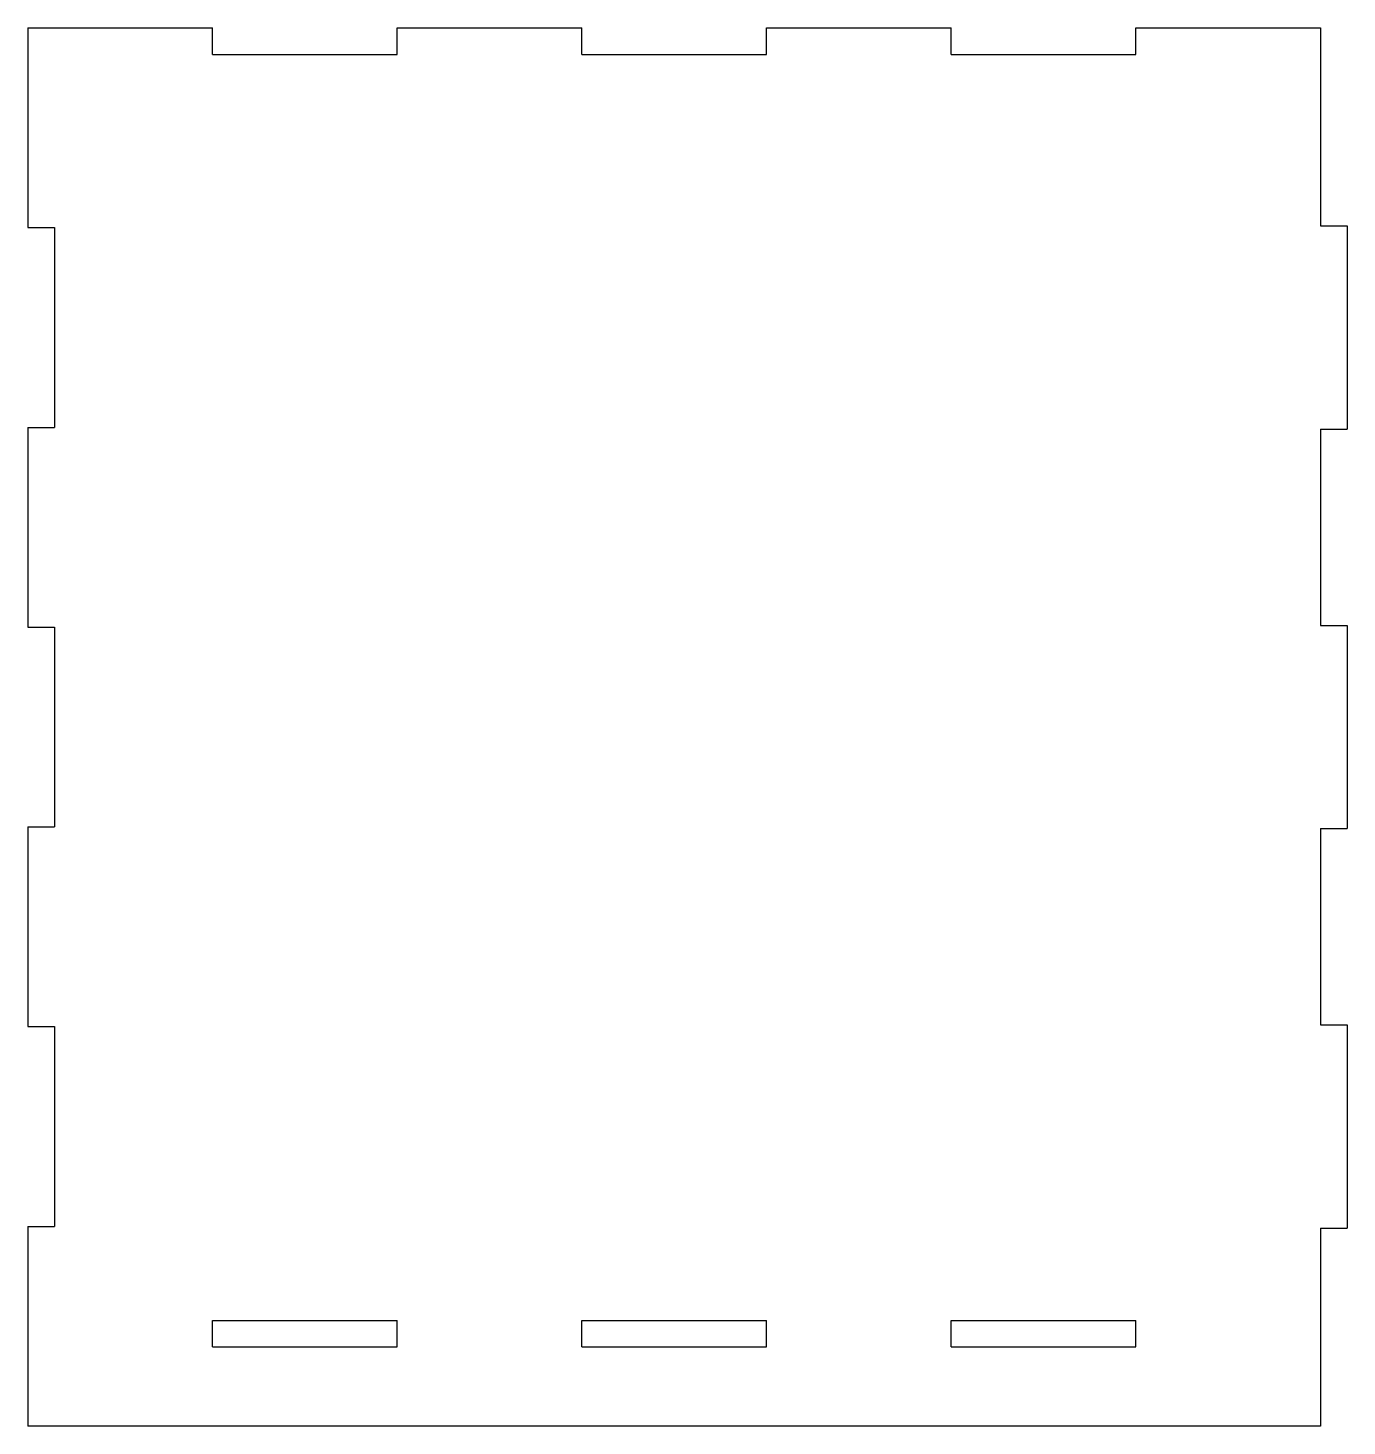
# Model space of a CAD drawing. Extents: x -75 to 75, y -9 to 150.
import ezdxf

# ---------------------------------------------------------------- set-up
doc = ezdxf.new("R2010")
doc.units = 0
doc.header["$MEASUREMENT"] = 0
doc.layers.add('VISIBLE', color=7, linetype='CONTINUOUS')

msp = doc.modelspace()

# ---------------------------------------------------------------- linework, layer by layer
at = {"layer": 'VISIBLE'}
for p, q in [((-75, 150), (-54, 150)), ((-75, 150), (-75, 127.29)), ((-54, 147), (-54, 150)), ((-33, 150), (-12, 150)), ((-33, 147), (-33, 150)), ((-12, 147), (-12, 150)), ((9, 150), (30, 150)), ((9, 147), (9, 150)), ((30, 147), (30, 150)), ((51, 150), (72, 150)), ((51, 147), (51, 150)), ((72, 150), (72, 127.49)), ((-54, 147), (-33, 147)), ((-12, 147), (9, 147)), ((30, 147), (51, 147)), ((-75, 127.29), (-72, 127.29)), ((-72, 127.29), (-72, 104.57)), ((72, 127.49), (75, 127.49)), ((75, 127.49), (75, 104.37)), ((-75, 104.57), (-72, 104.57)), ((-75, 104.57), (-75, 81.86)), ((72, 104.37), (72, 82.06)), ((72, 104.37), (75, 104.37)), ((-75, 81.86), (-72, 81.86)), ((-72, 81.86), (-72, 59.14)), ((72, 82.06), (75, 82.06)), ((75, 82.06), (75, 58.94)), ((-75, 59.14), (-72, 59.14)), ((-75, 59.14), (-75, 36.43)), ((72, 58.94), (72, 36.63)), ((72, 58.94), (75, 58.94)), ((72, 36.63), (75, 36.63)), ((75, 36.63), (75, 13.51)), ((-75, 36.43), (-72, 36.43)), ((-72, 36.43), (-72, 13.71)), ((-75, 13.71), (-72, 13.71)), ((-75, 13.71), (-75, -9)), ((72, 13.51), (72, -9)), ((72, 13.51), (75, 13.51)), ((-54, 0), (-54, 3)), ((-54, 3), (-33, 3)), ((-33, 0), (-33, 3)), ((-12, 0), (-12, 3)), ((-12, 3), (9, 3)), ((9, 0), (9, 3)), ((30, 0), (30, 3)), ((30, 3), (51, 3)), ((51, 0), (51, 3)), ((-54, 0), (-33, 0)), ((-12, 0), (9, 0)), ((30, 0), (51, 0)), ((72, -9), (-75, -9))]:
    msp.add_line(p, q, dxfattribs=at)

doc.saveas('drawing.dxf')
